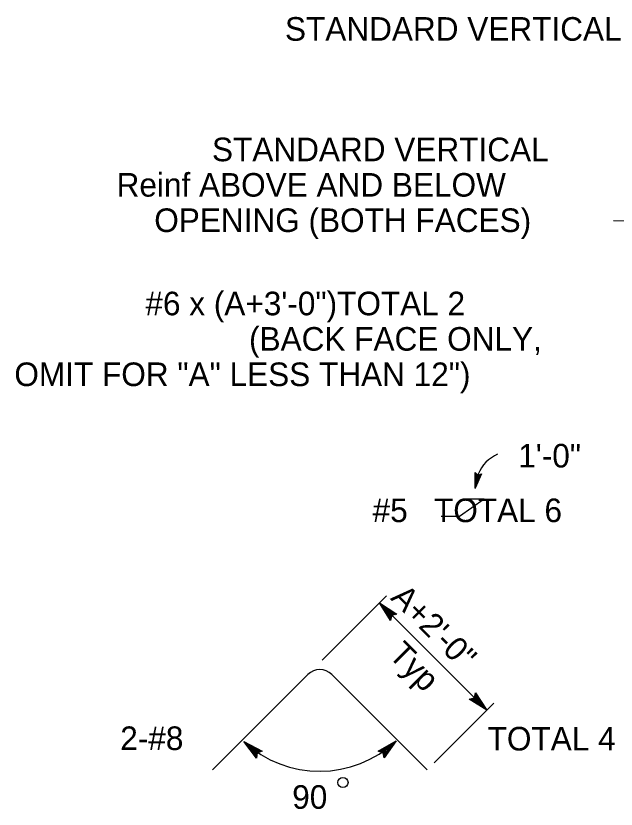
# Model space of a CAD drawing. Extents: x -894 to 866, y -476 to 714.
# Drawn here: x -175.8 to 2.3, y -292.3 to -57 of the extents above; entities that cross this region are included whole.
import ezdxf

# ---------------------------------------------------------------- set-up
doc = ezdxf.new("R2010")
doc.units = 0
doc.layers.add('56 Stage 3 Anno', color=7, linetype='Continuous')
doc.layers.add('57 Undefined', color=7, linetype='Continuous')

msp = doc.modelspace()

# ---------------------------------------------------------------- linework, layer by layer
at = {"layer": '56 Stage 3 Anno'}
for p, q in [((-39.52, -197.07), (-39.55, -192.46)), ((-39.55, -192.46), (-39.55, -192.46)), ((-39.55, -192.46), (-38.7, -193.26)), ((-37.6, -192.88), (-39.52, -197.07)), ((-38.6, -192.92), (-39.52, -197.21)), ((-39.31, -196.05), (-39.33, -192.69)), ((-39.09, -195.05), (-39.1, -192.88)), ((-38.7, -193.26), (-37.6, -192.88)), ((-37.6, -192.88), (-37.6, -192.88)), ((-37.89, -192.99), (-39.3, -196.06)), ((-38.19, -193.1), (-39.09, -195.05)), ((-38.87, -194.03), (-38.87, -193.1)), ((-38.47, -193.17), (-38.87, -194.03)), ((-39.52, -197.07), (-39.52, -197.07)), ((-84.91, -248.13), (-65.79, -229.01)), ((-67.91, -231.13), (-36.09, -262.95)), ((-64.62, -236.32), (-67.91, -231.13)), ((-67.91, -231.13), (-67.91, -231.13)), ((-67.91, -231.13), (-62.73, -234.43)), ((-64.52, -235.91), (-66.93, -232.1)), ((-66.92, -232.11), (-63.15, -234.52)), ((-64.43, -235.49), (-65.96, -233.08)), ((-65.96, -233.08), (-63.52, -234.64)), ((-64.31, -235.12), (-64.98, -234.06)), ((-64.98, -234.06), (-63.94, -234.73)), ((-64.23, -234.81), (-64.62, -236.32)), ((-62.73, -234.43), (-64.23, -234.81)), ((-62.73, -234.43), (-62.73, -234.43)), ((-64.62, -236.32), (-64.62, -236.32)), ((-39.77, -259.27), (-39.39, -257.76)), ((-39.57, -258.58), (-38.04, -260.99)), ((-39.48, -258.16), (-37.07, -261.97)), ((-39.39, -257.76), (-39.39, -257.76)), ((-39.39, -257.76), (-36.09, -262.95)), ((-51.68, -278.54), (-33.97, -260.83)), ((-41.27, -259.65), (-39.77, -259.27)), ((-36.09, -262.95), (-41.27, -259.65)), ((-41.27, -259.65), (-41.27, -259.65)), ((-37.08, -261.97), (-40.85, -259.56)), ((-38.04, -260.99), (-40.48, -259.44)), ((-39.02, -260.01), (-40.06, -259.35)), ((-39.69, -258.95), (-39.02, -260.01)), ((-36.09, -262.95), (-36.09, -262.95)), ((-104.43, -277.14), (-108.2, -272.28)), ((-108.2, -272.28), (-108.2, -272.28)), ((-108.2, -272.28), (-102.73, -275.08)), ((-68.28, -275.13), (-62.94, -272.08)), ((-62.94, -272.08), (-66.49, -277.1)), ((-62.94, -272.08), (-62.94, -272.08)), ((-104.37, -276.73), (-107.14, -273.16)), ((-107.13, -273.17), (-103.14, -275.21)), ((-104.32, -276.3), (-106.07, -274.05)), ((-106.07, -274.05), (-103.49, -275.36)), ((-104.23, -275.92), (-105.01, -274.93)), ((-105.01, -274.93), (-103.9, -275.49)), ((-102.73, -275.08), (-104.19, -275.6)), ((-102.73, -275.08), (-102.73, -275.08)), ((-66.79, -275.58), (-68.28, -275.13)), ((-68.28, -275.13), (-68.28, -275.13)), ((-67.89, -275.24), (-63.96, -273.01)), ((-67.47, -275.35), (-64.99, -273.94)), ((-67.11, -275.49), (-66.01, -274.87)), ((-66.01, -274.87), (-66.73, -275.88)), ((-64.99, -273.94), (-66.66, -276.3)), ((-63.97, -273.02), (-66.56, -276.68)), ((-104.19, -275.6), (-104.43, -277.14)), ((-104.43, -277.14), (-104.43, -277.14)), ((-66.49, -277.1), (-66.79, -275.58)), ((-66.49, -277.1), (-66.49, -277.1))]:
    msp.add_line(p, q, dxfattribs=at)
for centre, radius, start, end in [((12.65, 105.85), 223.8, 267.1462, 293.436), ((-28.77, -196.79), 10.57, 112.8548, 158.5176), ((-85.68, -247.74), 33.31, 227.459, 313.0475)]:
    msp.add_arc(centre, radius, start, end, dxfattribs=at)
at = {"layer": '57 Undefined'}
for p, q in [((-44.21, -205.35), (-36.83, -200.25)), ((-42.19, -200.25), (-36.83, -200.25)), ((-49.57, -205.35), (-44.21, -205.35)), ((-117.44, -280.66), (-89.16, -252.37)), ((-82.08, -252.37), (-53.8, -280.66))]:
    msp.add_line(p, q, dxfattribs=at)
msp.add_circle((-78.75, -284.41), 1.5, dxfattribs=at)
msp.add_arc((-85.62, -255.91), 5, 45, 135, dxfattribs=at)

# ---------------------------------------------------------------- texts
for s, p in [('STANDARD VERTICAL Reinf', (-95.95, -64.36)), ('STANDARD VERTICAL', (-117.6, -100.11)), ('Reinf ABOVE AND BELOW', (-145.9, -110.61)), ('OPENING (BOTH FACES)', (-134.73, -121.11)), ('#6 x (A+3\'-0")TOTAL 2', (-137.36, -145.81)), ('(BACK FACE ONLY,', (-106.61, -156.31)), ('OMIT FOR "A" LESS THAN 12")', (-176.23, -166.81)), ('1\'-0"', (-26.76, -190.96)), ('#5   TOTAL 6', (-69.95, -207.17)), ('2-#8', (-144.82, -274.78)), ('TOTAL 4', (-35.83, -274.91)), ('90', (-93.8, -292.21))]:
    msp.add_text(s, height=7, dxfattribs=at).set_placement(p)
for s, p in [('A+2\'-0"', (-64.92, -229.93)), ('Typ', (-65.54, -246.91))]:
    msp.add_text(s, height=7, rotation=315, dxfattribs=at).set_placement(p)

doc.saveas('drawing.dxf')
